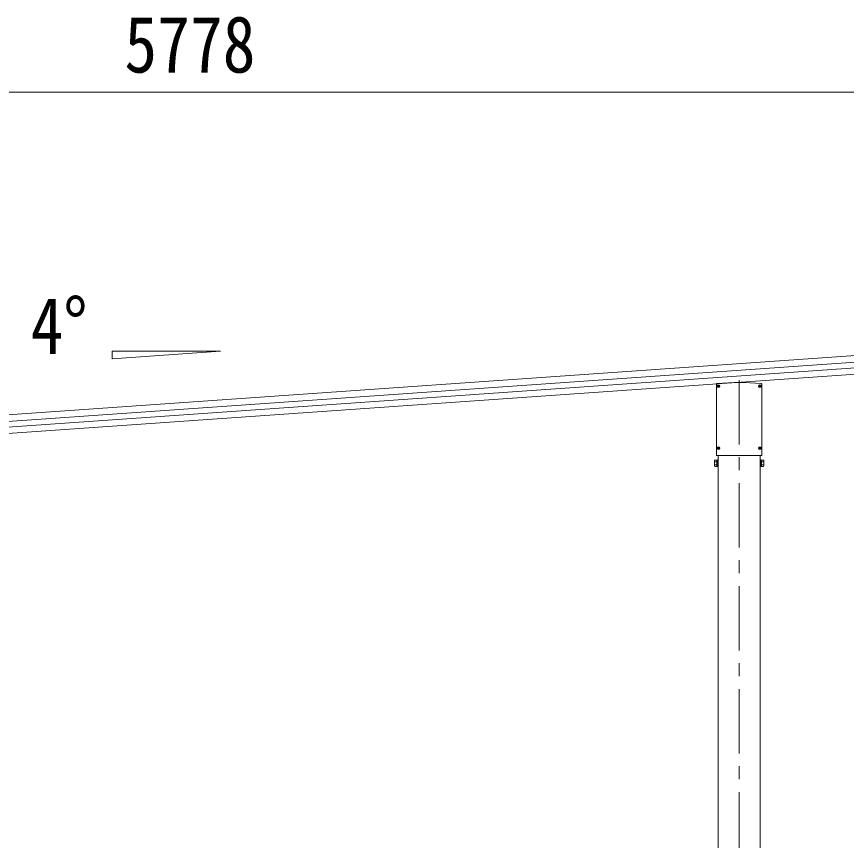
# Model space of a CAD drawing. Units: millimetres at full size; details may follow other scales. Extents: x -11243 to 11243, y -7760 to 7760.
# Drawn here: x 4943 to 7520, y -2581 to -22 of the extents above; entities that cross this region are included whole.
import ezdxf
from ezdxf.enums import TextEntityAlignment as Align

# ---------------------------------------------------------------- set-up
doc = ezdxf.new("R2010")
doc.units = ezdxf.units.MM
doc.header["$LTSCALE"] = 40
doc.linetypes.add('CHAIN1', pattern=[8, 5, -1, 1, -1])
doc.linetypes.add('USER2', pattern=[15, 10, -1, 1, -1, 1, -1])
for name, color, linetype, lineweight in [('0-1_本体', 5, 'CHAIN1', 9), ('0-3_ELV2', 4, 'Continuous', 9), ('0-6_OTH_LINE', 6, 'Continuous', 9), ('0-7_SHAPE', 4, 'Continuous', 9)]:
    doc.layers.add(name, color=color, linetype=linetype, lineweight=lineweight)
doc.styles.add('ＭＳ ゴシック', font='')
doc.styles.get('ＭＳ ゴシック').set_extended_font_data('MS Gothic')

msp = doc.modelspace()

# ---------------------------------------------------------------- linework, layer by layer
at = {"layer": '0-1_本体'}
msp.add_line((7186.74, -1151.13), (7186.74, -5208.89), dxfattribs=at)
at = {"layer": '0-3_ELV2'}
for p, q in [((2703.48, -1414.03), (8282.21, -1023.96)), ((2704.9, -1434.34), (8283.63, -1044.27)), ((8284.83, -1061.48), (2706.11, -1451.58)), ((8286.25, -1081.79), (2707.53, -1471.89)), ((7171.18, -1158.54), (7171.22, -1159.54)), ((7202.3, -1158.54), (7202.26, -1159.54)), ((7255.53, -1162.26), (7202.3, -1158.54)), ((7116.56, -1163.76), (7116.56, -1384.4)), ((7120.5, -1169.92), (7121.6, -1169.9)), ((7120.5, -1170.92), (7121.6, -1170.94)), ((7121.6, -1169.9), (7122.12, -1169.8)), ((7121.6, -1170.94), (7122.12, -1171.04)), ((7122.22, -1169.28), (7122.12, -1169.8)), ((7122.22, -1171.56), (7122.12, -1171.04)), ((7122.24, -1168.18), (7122.22, -1169.28)), ((7122.24, -1172.67), (7122.22, -1171.56)), ((7123.24, -1168.18), (7123.26, -1169.28)), ((7123.24, -1172.67), (7123.26, -1171.56)), ((7123.26, -1169.28), (7123.36, -1169.8)), ((7123.26, -1171.56), (7123.36, -1171.04)), ((7123.88, -1169.9), (7123.36, -1169.8)), ((7123.88, -1170.94), (7123.36, -1171.04)), ((7124.99, -1169.92), (7123.88, -1169.9)), ((7124.99, -1170.92), (7123.88, -1170.94)), ((7248.5, -1169.92), (7249.6, -1169.9)), ((7248.5, -1170.92), (7249.6, -1170.94)), ((7249.6, -1169.9), (7250.12, -1169.8)), ((7249.6, -1170.94), (7250.12, -1171.04)), ((7250.22, -1169.28), (7250.12, -1169.8)), ((7250.22, -1171.56), (7250.12, -1171.04)), ((7250.24, -1168.18), (7250.22, -1169.28)), ((7250.24, -1172.67), (7250.22, -1171.56)), ((7251.24, -1168.18), (7251.26, -1169.28)), ((7251.24, -1172.67), (7251.26, -1171.56)), ((7251.26, -1169.28), (7251.36, -1169.8)), ((7251.26, -1171.56), (7251.36, -1171.04)), ((7251.88, -1169.9), (7251.36, -1169.8)), ((7251.88, -1170.94), (7251.36, -1171.04)), ((7252.99, -1169.92), (7251.88, -1169.9)), ((7252.99, -1170.92), (7251.88, -1170.94)), ((7256.92, -1384.4), (7256.92, -1163.76)), ((7120.5, -1362.42), (7121.6, -1362.4)), ((7120.5, -1363.42), (7121.6, -1363.44)), ((7121.6, -1362.4), (7122.12, -1362.3)), ((7121.6, -1363.44), (7122.12, -1363.54)), ((7122.22, -1361.78), (7122.12, -1362.3)), ((7122.22, -1364.06), (7122.12, -1363.54)), ((7122.24, -1360.68), (7122.22, -1361.78)), ((7122.24, -1365.17), (7122.22, -1364.06)), ((7123.24, -1360.68), (7123.26, -1361.78)), ((7123.24, -1365.17), (7123.26, -1364.06)), ((7123.26, -1361.78), (7123.36, -1362.3)), ((7123.26, -1364.06), (7123.36, -1363.54)), ((7123.88, -1362.4), (7123.36, -1362.3)), ((7123.88, -1363.44), (7123.36, -1363.54)), ((7124.99, -1362.42), (7123.88, -1362.4)), ((7124.99, -1363.42), (7123.88, -1363.44)), ((7248.5, -1362.48), (7249.6, -1362.46)), ((7248.5, -1363.48), (7249.6, -1363.5)), ((7249.6, -1362.46), (7250.12, -1362.36)), ((7249.6, -1363.5), (7250.12, -1363.6)), ((7250.22, -1361.84), (7250.12, -1362.36)), ((7250.22, -1364.12), (7250.12, -1363.6)), ((7250.24, -1360.73), (7250.22, -1361.84)), ((7250.24, -1365.22), (7250.22, -1364.12)), ((7251.24, -1360.73), (7251.26, -1361.84)), ((7251.24, -1365.22), (7251.26, -1364.12)), ((7251.26, -1361.84), (7251.36, -1362.36)), ((7251.26, -1364.12), (7251.36, -1363.6)), ((7251.88, -1362.46), (7251.36, -1362.36)), ((7251.88, -1363.5), (7251.36, -1363.6)), ((7252.99, -1362.48), (7251.88, -1362.46)), ((7252.99, -1363.48), (7251.88, -1363.5)), ((7118.06, -1385.9), (7255.42, -1385.9)), ((7121.74, -1385.9), (7121.74, -4965.51)), ((7251.74, -1385.9), (7251.74, -4965.51)), ((7110.24, -1401.22), (7111, -1399.91)), ((7110.24, -1418.22), (7110.24, -1401.22)), ((7117.24, -1399.91), (7111, -1399.91)), ((7117.24, -1404.81), (7111, -1404.81)), ((7117.24, -1414.63), (7111, -1414.63)), ((7117.24, -1399.91), (7117.24, -1419.54)), ((7119.74, -1400.4), (7117.24, -1400.4)), ((7121.74, -1399.1), (7119.74, -1399.1)), ((7251.74, -1399.1), (7253.74, -1399.1)), ((7253.74, -1400.4), (7256.24, -1400.4)), ((7256.24, -1399.91), (7256.24, -1419.54)), ((7256.24, -1399.91), (7262.48, -1399.91)), ((7256.24, -1404.81), (7262.48, -1404.81)), ((7256.24, -1414.63), (7262.48, -1414.63)), ((7263.24, -1401.22), (7262.48, -1399.91)), ((7263.24, -1418.22), (7263.24, -1401.22)), ((7110.24, -1418.22), (7111, -1419.54)), ((7117.24, -1419.54), (7111, -1419.54)), ((7117.24, -1418.8), (7119.74, -1418.8)), ((7256.24, -1418.8), (7253.74, -1418.8)), ((7256.24, -1419.54), (7262.48, -1419.54)), ((7263.24, -1418.22), (7262.48, -1419.54))]:
    msp.add_line(p, q, dxfattribs=at)
at = {"layer": '0-3_ELV2', "linetype": 'USER2'}
for p, q in [((7118.34, -1170.42), (7127.14, -1170.42)), ((7122.74, -1174.82), (7122.74, -1166.02)), ((7246.34, -1170.42), (7255.14, -1170.42)), ((7250.74, -1174.82), (7250.74, -1166.02)), ((7118.34, -1362.92), (7127.14, -1362.92)), ((7122.74, -1367.32), (7122.74, -1358.52)), ((7246.34, -1362.98), (7255.14, -1362.98)), ((7250.74, -1367.38), (7250.74, -1358.58))]:
    msp.add_line(p, q, dxfattribs=at)
at = {"layer": '0-3_ELV2'}
for points in [[(7202.3, -1158.54), (7171.18, -1158.54), (7117.95, -1162.26)], [(7119.74, -1399.1), (7119.74, -1420.1), (7121.74, -1420.1)], [(7253.74, -1399.1), (7253.74, -1420.1), (7251.74, -1420.1)]]:
    msp.add_lwpolyline(points, dxfattribs=at)
for centre in [(7122.74, -1170.42), (7250.74, -1170.42), (7122.74, -1362.92), (7250.74, -1362.98)]:
    msp.add_circle(centre, 4, dxfattribs=at)
for centre, radius, start, end in [((7122.74, -1170.42), 2.3, 167.44414, 192.55586), ((7122.74, -1170.42), 2.3, 77.44414, 102.55586), ((7122.74, -1170.42), 2.3, 257.44414, 282.55586), ((7122.74, -1170.42), 2.3, 347.44414, 12.55586), ((7250.74, -1170.42), 2.3, 167.44414, 192.55586), ((7250.74, -1170.42), 2.3, 77.44414, 102.55586), ((7250.74, -1170.42), 2.3, 257.44414, 282.55586), ((7250.74, -1170.42), 2.3, 347.44414, 12.55586), ((7122.74, -1362.92), 2.3, 167.44414, 192.55586), ((7122.74, -1362.92), 2.3, 77.44414, 102.55586), ((7122.74, -1362.92), 2.3, 257.44414, 282.55586), ((7122.74, -1362.92), 2.3, 347.44414, 12.55586), ((7250.74, -1362.98), 2.3, 167.44414, 192.55586), ((7250.74, -1362.98), 2.3, 77.44414, 102.55586), ((7250.74, -1362.98), 2.3, 257.44414, 282.55586), ((7250.74, -1362.98), 2.3, 347.44414, 12.55586), ((7114.59, -1402.36), 4.34, 145.61575, 214.38425), ((7126.48, -1409.72), 16.24, 162.41205, 197.58795), ((7114.59, -1417.08), 4.34, 145.61575, 214.38425), ((7247, -1409.72), 16.24, 342.41205, 17.58795), ((7258.9, -1402.36), 4.34, 325.61575, 34.38425), ((7258.9, -1417.08), 4.34, 325.61575, 34.38425)]:
    msp.add_arc(centre, radius, start, end, dxfattribs=at)
for centre, major_axis, ratio, start_param, end_param in [((7118.06, -1163.76), (1.02, 1.1), 0.998844, 0.8220427, 2.31955), ((7255.42, -1163.76), (-1.02, 1.1), 0.998844, 3.9636353, 5.4611426), ((7118.06, -1384.4), (1.06, -1.06), 0.998765, 3.9288543, 5.4959237), ((7255.42, -1384.4), (1.06, 1.06), 0.998765, 3.9288543, 5.4959237)]:
    msp.add_ellipse(centre, major_axis=major_axis, ratio=ratio, start_param=start_param, end_param=end_param, dxfattribs=at)
at = {"layer": '0-6_OTH_LINE'}
msp.add_line((8366.78, -256.81), (2588.78, -256.81), dxfattribs=at)
at = {"layer": '0-7_SHAPE'}
for p, q in [((5239.82, -1061.96), (5575.82, -1061.96)), ((5239.82, -1085.45), (5239.82, -1061.96)), ((5575.82, -1061.96), (5239.82, -1085.45))]:
    msp.add_line(p, q, dxfattribs=at)

# ---------------------------------------------------------------- texts
at = {"layer": '0-6_OTH_LINE', "color": 7, "style": 'ＭＳ ゴシック', "width": 0.85}
msp.add_text('5778', height=176, dxfattribs=at).set_placement((5277.78, -248.81), align=Align.BOTTOM_LEFT)
at = {"layer": '0-7_SHAPE', "color": 7, "style": 'ＭＳ ゴシック', "width": 0.85}
msp.add_text('4°', height=176, dxfattribs=at).set_placement((4986.37, -1123.17), align=Align.BOTTOM_LEFT)

doc.saveas('drawing.dxf')
